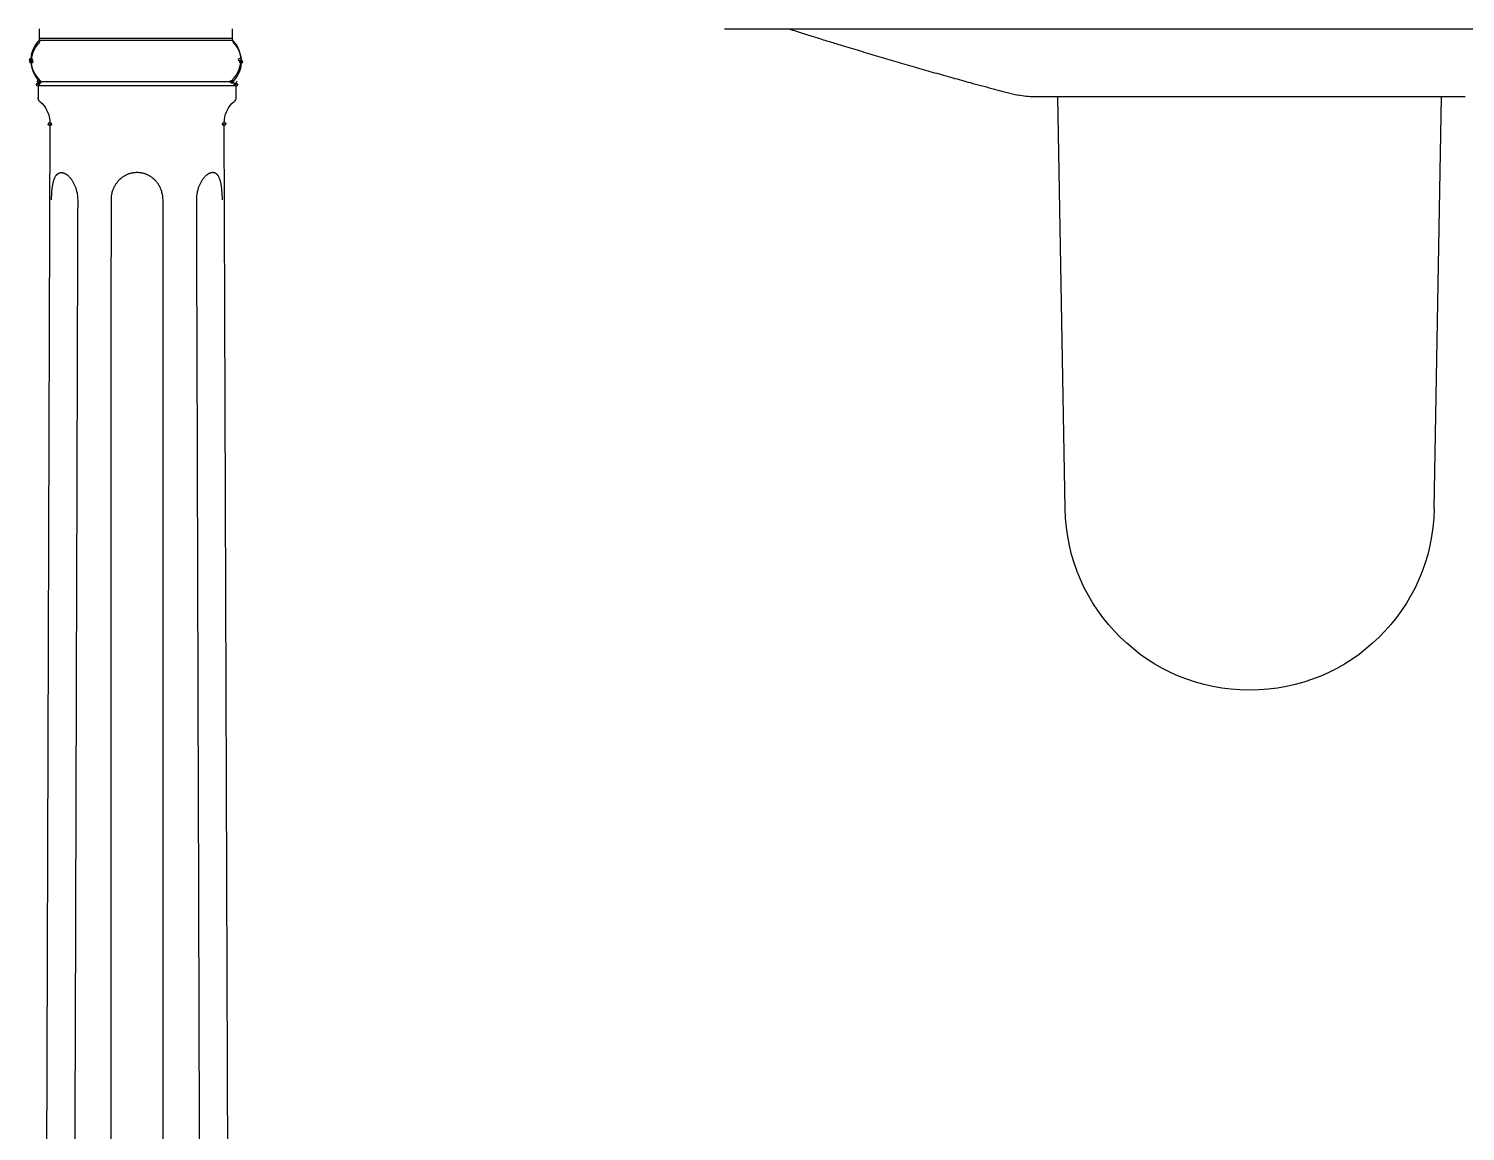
# Model space of a CAD drawing. Extents: x 0 to 177, y 0 to 306.
# Drawn here: x 20.4 to 118.7, y 167.4 to 242.9 of the extents above; entities that cross this region are included whole.
import ezdxf

# ---------------------------------------------------------------- set-up
doc = ezdxf.new("R2010")
doc.units = 0
doc.layers.add('LIVELLO_1', color=160, linetype='Continuous')

# ---------------------------------------------------------------- blocks, each defined once
blk = doc.blocks.new('AI9-BLK1')
at = {"layer": 'LIVELLO_1', "color": 7}
for p, q in [((-67.018, 90.004), (-67.018, 89.353)), ((-53.798, 90.004), (-53.798, 89.353)), ((-20.119, 90.004), (51.766, 90.004)), ((-67.008, 89.355), (-53.837, 89.355)), ((-66.967, 89.226), (-53.76, 89.226)), ((-67.086, 86.179), (-67.086, 85.229)), ((-67.029, 86.121), (-53.602, 86.121)), ((-67.008, 86.389), (-53.837, 86.389)), ((-53.543, 86.179), (-53.543, 85.229)), ((30.577, 85.34), (1.07, 85.34)), ((3.194, 57.141), (2.703, 85.34)), ((28.452, 57.141), (28.942, 85.34)), ((-66.278, 83.658), (-66.793, -69.516)), ((-53.834, -69.516), (-54.347, 83.658))]:
    blk.add_line(p, q, dxfattribs=at)
for centre, radius in [((-67.577, 87.875), 0.103), ((-67.01, 86.389), 0.103), ((-53.836, 86.389), 0.103), ((-53.546, 86.177), 0.108)]:
    blk.add_circle(centre, radius, dxfattribs=at)
for centre, major_axis, ratio in [((-67.538, 87.745), (-0.105, 0), 0.987753), ((-53.268, 87.875), (-0.002, -0.103), 0.98229), ((-53.187, 87.745), (-0.001, -0.103), 0.9866), ((-67.083, 86.177), (-0.003, -0.109), 0.974368), ((-66.276, 83.48), (0, -0.111), 0.952012), ((-54.353, 83.48), (0.004, -0.111), 0.962985)]:
    blk.add_ellipse(centre, major_axis=major_axis, ratio=ratio, dxfattribs=at)
for points, knots in [([(-15.719, 90.004), (-15.714, 90.004), (-15.709, 90.002), (-15.709, 90.002), (-15.693, 89.996), (-15.684, 89.994), (-15.673, 89.988), (-15.655, 89.986), (-15.639, 89.978), (-15.624, 89.975), (-15.603, 89.97), (-15.584, 89.959), (-15.567, 89.951), (-15.543, 89.946), (-15.522, 89.941), (-15.497, 89.933), (-15.476, 89.922), (-15.451, 89.917), (-15.427, 89.909), (-15.285, 89.867), (-15.15, 89.819), (-15.011, 89.776), (-14.868, 89.729), (-14.724, 89.684), (-14.586, 89.639), (-14.434, 89.591), (-14.288, 89.546), (-14.141, 89.498), (-13.989, 89.453), (-13.843, 89.406), (-13.691, 89.361), (-13.541, 89.313), (-13.395, 89.265), (-13.246, 89.22), (-13.1, 89.173), (-12.958, 89.13), (-12.815, 89.088), (-12.673, 89.043), (-12.536, 89.003), (-12.389, 88.958), (-12.254, 88.913), (-12.115, 88.876), (-11.979, 88.828), (-11.768, 88.77), (-11.561, 88.704), (-11.353, 88.643), (-11.149, 88.579), (-10.94, 88.518), (-10.732, 88.457), (-10.525, 88.394), (-10.316, 88.33), (-10.108, 88.267), (-9.902, 88.208), (-9.692, 88.145), (-9.484, 88.084), (-9.28, 88.023), (-9.071, 87.962), (-8.863, 87.899), (-8.654, 87.838), (-8.445, 87.777), (-8.239, 87.718), (-8.027, 87.655), (-7.821, 87.597), (-7.616, 87.536), (-7.404, 87.472), (-7.194, 87.414), (-6.985, 87.353), (-6.78, 87.295), (-6.573, 87.231), (-6.361, 87.175), (-6.156, 87.114), (-5.947, 87.056), (-5.738, 86.995), (-5.53, 86.937), (-5.323, 86.876), (-5.116, 86.82), (-4.909, 86.762), (-4.702, 86.704), (-4.498, 86.646), (-4.298, 86.593), (-4.097, 86.534), (-3.897, 86.481), (-3.693, 86.423), (-3.495, 86.37), (-3.291, 86.314), (-3.05, 86.248), (-2.803, 86.179), (-2.564, 86.113), (-2.315, 86.05), (-2.065, 85.983), (-1.821, 85.92), (-1.705, 85.888), (-1.591, 85.856), (-1.477, 85.827), (-1.36, 85.798), (-1.244, 85.766), (-1.127, 85.737), (-1.011, 85.705), (-0.894, 85.679), (-0.775, 85.644), (-0.649, 85.615), (-0.527, 85.586), (-0.403, 85.554), (-0.276, 85.523), (-0.147, 85.493), (-0.02, 85.462)], [0, 0, 0, 0, 1, 1, 1, 2, 2, 2, 3, 3, 3, 4, 4, 4, 5, 5, 5, 6, 6, 6, 7, 7, 7, 8, 8, 8, 9, 9, 9, 10, 10, 10, 11, 11, 11, 12, 12, 12, 13, 13, 13, 14, 14, 14, 15, 15, 15, 16, 16, 16, 17, 17, 17, 18, 18, 18, 19, 19, 19, 20, 20, 20, 21, 21, 21, 22, 22, 22, 23, 23, 23, 24, 24, 24, 25, 25, 25, 26, 26, 26, 27, 27, 27, 28, 28, 28, 29, 29, 29, 30, 30, 30, 31, 31, 31, 32, 32, 32, 33, 33, 33, 34, 34, 34, 35, 35, 35, 35]), ([(-66.866, 86.259), (-66.866, 86.312), (-66.913, 86.362), (-66.967, 86.362), (-67.026, 86.362), (-67.07, 86.312), (-67.07, 86.259)], [0, 0, 0, 0, 1, 1, 1, 2, 2, 2, 2]), ([(-53.654, 86.259), (-53.654, 86.312), (-53.698, 86.362), (-53.76, 86.362), (-53.814, 86.362), (-53.861, 86.312), (-53.861, 86.259)], [0, 0, 0, 0, 1, 1, 1, 2, 2, 2, 2]), ([(-66.154, 78.281), (-66.154, 78.281), (-66.154, 78.49), (-66.154, 78.49), (-66.154, 78.554), (-66.147, 78.614), (-66.147, 78.681), (-66.142, 78.726), (-66.142, 78.779), (-66.136, 78.824), (-66.134, 78.869), (-66.128, 78.919), (-66.128, 78.967), (-66.121, 78.999), (-66.121, 79.033), (-66.115, 79.065), (-66.11, 79.097), (-66.11, 79.131), (-66.102, 79.163), (-66.102, 79.189), (-66.097, 79.218), (-66.087, 79.253), (-66.082, 79.285), (-66.08, 79.319), (-66.074, 79.351), (-66.066, 79.38), (-66.061, 79.407), (-66.053, 79.441), (-66.048, 79.47), (-66.042, 79.499), (-66.033, 79.526), (-66.028, 79.552), (-66.017, 79.584), (-66.012, 79.61), (-66.001, 79.637), (-65.996, 79.661), (-65.988, 79.687), (-65.976, 79.708), (-65.968, 79.73), (-65.963, 79.756), (-65.952, 79.775), (-65.944, 79.801), (-65.931, 79.822), (-65.922, 79.841), (-65.914, 79.857), (-65.903, 79.875), (-65.895, 79.891), (-65.885, 79.912), (-65.868, 79.931), (-65.862, 79.947), (-65.849, 79.957), (-65.836, 79.971), (-65.828, 79.987), (-65.817, 80), (-65.803, 80.01), (-65.789, 80.024), (-65.782, 80.037), (-65.771, 80.05), (-65.758, 80.055), (-65.746, 80.069), (-65.732, 80.077), (-65.719, 80.087), (-65.709, 80.093), (-65.697, 80.101), (-65.686, 80.108), (-65.67, 80.114), (-65.657, 80.119), (-65.649, 80.124), (-65.634, 80.135), (-65.616, 80.138), (-65.603, 80.143), (-65.589, 80.148), (-65.575, 80.148), (-65.559, 80.151), (-65.548, 80.153), (-65.535, 80.153), (-65.521, 80.159), (-65.507, 80.159), (-65.491, 80.159), (-65.476, 80.159), (-65.461, 80.153), (-65.45, 80.153), (-65.434, 80.153), (-65.415, 80.151), (-65.401, 80.148), (-65.388, 80.143), (-65.37, 80.143), (-65.355, 80.135), (-65.339, 80.13), (-65.323, 80.124), (-65.31, 80.119), (-65.293, 80.114), (-65.277, 80.108), (-65.264, 80.101), (-65.244, 80.093), (-65.23, 80.085), (-65.22, 80.077), (-65.199, 80.066), (-65.182, 80.055), (-65.163, 80.045), (-65.147, 80.037), (-65.132, 80.024), (-65.114, 80.01), (-65.098, 80), (-65.08, 79.987), (-65.062, 79.971), (-65.047, 79.957), (-65.03, 79.947), (-65.013, 79.931), (-64.995, 79.912), (-64.976, 79.891), (-64.962, 79.875), (-64.941, 79.857), (-64.927, 79.841), (-64.907, 79.822), (-64.889, 79.801), (-64.868, 79.775), (-64.85, 79.756), (-64.835, 79.732), (-64.816, 79.708), (-64.803, 79.687), (-64.783, 79.661), (-64.764, 79.637), (-64.751, 79.61), (-64.729, 79.584), (-64.715, 79.552), (-64.697, 79.526), (-64.684, 79.499), (-64.664, 79.47), (-64.65, 79.441), (-64.635, 79.407), (-64.62, 79.38), (-64.604, 79.351), (-64.593, 79.319), (-64.58, 79.285), (-64.566, 79.253), (-64.552, 79.224), (-64.539, 79.189), (-64.529, 79.163), (-64.518, 79.131), (-64.503, 79.097), (-64.495, 79.065), (-64.488, 79.033), (-64.474, 78.999), (-64.469, 78.967), (-64.452, 78.919), (-64.444, 78.874), (-64.433, 78.824), (-64.42, 78.779), (-64.415, 78.728), (-64.407, 78.681), (-64.395, 78.614), (-64.387, 78.554), (-64.384, 78.49), (-64.382, 78.421), (-64.379, 78.355), (-64.374, 78.281)], [0, 0, 0, 0, 1, 1, 1, 2, 2, 2, 3, 3, 3, 4, 4, 4, 5, 5, 5, 6, 6, 6, 7, 7, 7, 8, 8, 8, 9, 9, 9, 10, 10, 10, 11, 11, 11, 12, 12, 12, 13, 13, 13, 14, 14, 14, 15, 15, 15, 16, 16, 16, 17, 17, 17, 18, 18, 18, 19, 19, 19, 20, 20, 20, 21, 21, 21, 22, 22, 22, 23, 23, 23, 24, 24, 24, 25, 25, 25, 26, 26, 26, 27, 27, 27, 28, 28, 28, 29, 29, 29, 30, 30, 30, 31, 31, 31, 32, 32, 32, 33, 33, 33, 34, 34, 34, 35, 35, 35, 36, 36, 36, 37, 37, 37, 38, 38, 38, 39, 39, 39, 40, 40, 40, 41, 41, 41, 42, 42, 42, 43, 43, 43, 44, 44, 44, 45, 45, 45, 46, 46, 46, 47, 47, 47, 48, 48, 48, 49, 49, 49, 50, 50, 50, 51, 51, 51, 52, 52, 52, 52]), ([(-58.534, 78.281), (-58.54, 78.347), (-58.54, 78.411), (-58.545, 78.479), (-58.553, 78.535), (-58.558, 78.599), (-58.571, 78.657), (-58.574, 78.699), (-58.591, 78.747), (-58.605, 78.795), (-58.615, 78.837), (-58.626, 78.877), (-58.643, 78.927), (-58.651, 78.956), (-58.664, 78.983), (-58.675, 79.017), (-58.688, 79.049), (-58.703, 79.075), (-58.716, 79.107), (-58.729, 79.142), (-58.74, 79.171), (-58.765, 79.2), (-58.773, 79.234), (-58.794, 79.261), (-58.814, 79.293), (-58.83, 79.319), (-58.848, 79.351), (-58.868, 79.38), (-58.887, 79.407), (-58.905, 79.433), (-58.928, 79.465), (-58.946, 79.489), (-58.97, 79.515), (-58.993, 79.542), (-59.014, 79.571), (-59.039, 79.595), (-59.06, 79.621), (-59.084, 79.645), (-59.104, 79.664), (-59.13, 79.693), (-59.158, 79.708), (-59.179, 79.732), (-59.204, 79.756), (-59.231, 79.775), (-59.259, 79.796), (-59.283, 79.817), (-59.309, 79.83), (-59.334, 79.854), (-59.361, 79.87), (-59.389, 79.883), (-59.41, 79.902), (-59.438, 79.92), (-59.464, 79.931), (-59.495, 79.947), (-59.521, 79.963), (-59.544, 79.973), (-59.57, 79.987), (-59.594, 80), (-59.619, 80.01), (-59.643, 80.024), (-59.671, 80.034), (-59.697, 80.045), (-59.725, 80.053), (-59.746, 80.061), (-59.771, 80.069), (-59.795, 80.077), (-59.822, 80.085), (-59.855, 80.093), (-59.891, 80.101), (-59.92, 80.108), (-59.958, 80.119), (-59.994, 80.124), (-60.026, 80.135), (-60.072, 80.143), (-60.118, 80.148), (-60.167, 80.151), (-60.215, 80.153), (-60.264, 80.153), (-60.313, 80.159), (-60.365, 80.153), (-60.416, 80.153), (-60.463, 80.151), (-60.509, 80.148), (-60.552, 80.143), (-60.598, 80.135), (-60.634, 80.124), (-60.668, 80.119), (-60.706, 80.108), (-60.739, 80.101), (-60.771, 80.093), (-60.804, 80.085), (-60.831, 80.077), (-60.859, 80.069), (-60.88, 80.061), (-60.908, 80.053), (-60.929, 80.045), (-60.957, 80.034), (-60.981, 80.024), (-61.007, 80.01), (-61.03, 80), (-61.056, 79.987), (-61.087, 79.979), (-61.108, 79.963), (-61.138, 79.947), (-61.162, 79.931), (-61.187, 79.92), (-61.216, 79.902), (-61.239, 79.883), (-61.265, 79.87), (-61.293, 79.854), (-61.32, 79.83), (-61.343, 79.817), (-61.371, 79.796), (-61.398, 79.775), (-61.423, 79.756), (-61.447, 79.732), (-61.469, 79.708), (-61.496, 79.693), (-61.524, 79.666), (-61.539, 79.645), (-61.569, 79.621), (-61.588, 79.597), (-61.615, 79.571), (-61.635, 79.542), (-61.656, 79.523), (-61.68, 79.497), (-61.7, 79.465), (-61.718, 79.433), (-61.737, 79.407), (-61.759, 79.38), (-61.781, 79.351), (-61.799, 79.324), (-61.816, 79.293), (-61.832, 79.266), (-61.851, 79.234), (-61.865, 79.2), (-61.884, 79.171), (-61.897, 79.142), (-61.91, 79.107), (-61.927, 79.081), (-61.935, 79.049), (-61.949, 79.017), (-61.962, 78.988), (-61.979, 78.959), (-61.985, 78.927), (-62, 78.877), (-62.016, 78.837), (-62.028, 78.797), (-62.036, 78.75), (-62.049, 78.707), (-62.057, 78.657), (-62.068, 78.599), (-62.076, 78.535), (-62.081, 78.479), (-62.09, 78.411), (-62.09, 78.347), (-62.093, 78.281)], [0, 0, 0, 0, 1, 1, 1, 2, 2, 2, 3, 3, 3, 4, 4, 4, 5, 5, 5, 6, 6, 6, 7, 7, 7, 8, 8, 8, 9, 9, 9, 10, 10, 10, 11, 11, 11, 12, 12, 12, 13, 13, 13, 14, 14, 14, 15, 15, 15, 16, 16, 16, 17, 17, 17, 18, 18, 18, 19, 19, 19, 20, 20, 20, 21, 21, 21, 22, 22, 22, 23, 23, 23, 24, 24, 24, 25, 25, 25, 26, 26, 26, 27, 27, 27, 28, 28, 28, 29, 29, 29, 30, 30, 30, 31, 31, 31, 32, 32, 32, 33, 33, 33, 34, 34, 34, 35, 35, 35, 36, 36, 36, 37, 37, 37, 38, 38, 38, 39, 39, 39, 40, 40, 40, 41, 41, 41, 42, 42, 42, 43, 43, 43, 44, 44, 44, 45, 45, 45, 46, 46, 46, 47, 47, 47, 48, 48, 48, 49, 49, 49, 50, 50, 50, 51, 51, 51, 52, 52, 52, 52]), ([(-54.474, 78.281), (-54.474, 78.281), (-54.474, 78.49), (-54.474, 78.49), (-54.476, 78.554), (-54.482, 78.614), (-54.484, 78.681), (-54.487, 78.726), (-54.487, 78.779), (-54.492, 78.824), (-54.498, 78.869), (-54.5, 78.919), (-54.503, 78.967), (-54.506, 78.999), (-54.508, 79.033), (-54.515, 79.065), (-54.518, 79.097), (-54.52, 79.131), (-54.526, 79.163), (-54.531, 79.189), (-54.533, 79.218), (-54.539, 79.253), (-54.547, 79.285), (-54.549, 79.319), (-54.555, 79.351), (-54.557, 79.38), (-54.565, 79.407), (-54.572, 79.441), (-54.58, 79.47), (-54.585, 79.499), (-54.596, 79.526), (-54.601, 79.552), (-54.606, 79.581), (-54.62, 79.605), (-54.622, 79.637), (-54.634, 79.661), (-54.642, 79.687), (-54.65, 79.708), (-54.655, 79.73), (-54.668, 79.756), (-54.676, 79.775), (-54.688, 79.801), (-54.699, 79.822), (-54.704, 79.841), (-54.718, 79.857), (-54.723, 79.875), (-54.736, 79.891), (-54.748, 79.912), (-54.756, 79.931), (-54.769, 79.947), (-54.777, 79.957), (-54.788, 79.971), (-54.8, 79.987), (-54.81, 80), (-54.821, 80.01), (-54.834, 80.024), (-54.845, 80.037), (-54.854, 80.05), (-54.867, 80.055), (-54.883, 80.069), (-54.896, 80.077), (-54.911, 80.087), (-54.919, 80.093), (-54.935, 80.101), (-54.945, 80.108), (-54.959, 80.114), (-54.97, 80.119), (-54.984, 80.124), (-54.997, 80.135), (-55.01, 80.138), (-55.027, 80.143), (-55.041, 80.148), (-55.051, 80.148), (-55.065, 80.151), (-55.079, 80.153), (-55.092, 80.153), (-55.108, 80.159), (-55.122, 80.159), (-55.141, 80.159), (-55.152, 80.159), (-55.165, 80.153), (-55.181, 80.153), (-55.198, 80.153), (-55.211, 80.151), (-55.225, 80.148), (-55.241, 80.143), (-55.258, 80.143), (-55.271, 80.135), (-55.287, 80.13), (-55.307, 80.124), (-55.315, 80.119), (-55.336, 80.114), (-55.349, 80.108), (-55.364, 80.101), (-55.382, 80.093), (-55.396, 80.085), (-55.411, 80.077), (-55.429, 80.069), (-55.447, 80.055), (-55.461, 80.045), (-55.48, 80.037), (-55.494, 80.024), (-55.509, 80.01), (-55.525, 80), (-55.548, 79.987), (-55.561, 79.971), (-55.58, 79.957), (-55.597, 79.947), (-55.613, 79.931), (-55.634, 79.912), (-55.654, 79.891), (-55.667, 79.875), (-55.686, 79.857), (-55.705, 79.841), (-55.719, 79.822), (-55.737, 79.801), (-55.757, 79.775), (-55.773, 79.756), (-55.789, 79.732), (-55.807, 79.708), (-55.822, 79.687), (-55.843, 79.664), (-55.864, 79.637), (-55.882, 79.61), (-55.898, 79.587), (-55.908, 79.557), (-55.931, 79.528), (-55.947, 79.499), (-55.962, 79.473), (-55.973, 79.441), (-55.99, 79.414), (-56.006, 79.383), (-56.019, 79.351), (-56.035, 79.319), (-56.05, 79.287), (-56.063, 79.255), (-56.074, 79.226), (-56.087, 79.195), (-56.101, 79.163), (-56.115, 79.131), (-56.12, 79.097), (-56.133, 79.065), (-56.139, 79.033), (-56.153, 78.999), (-56.161, 78.967), (-56.172, 78.919), (-56.185, 78.874), (-56.193, 78.829), (-56.203, 78.779), (-56.213, 78.728), (-56.221, 78.681), (-56.231, 78.614), (-56.239, 78.554), (-56.247, 78.49), (-56.247, 78.421), (-56.247, 78.355), (-56.253, 78.281)], [0, 0, 0, 0, 1, 1, 1, 2, 2, 2, 3, 3, 3, 4, 4, 4, 5, 5, 5, 6, 6, 6, 7, 7, 7, 8, 8, 8, 9, 9, 9, 10, 10, 10, 11, 11, 11, 12, 12, 12, 13, 13, 13, 14, 14, 14, 15, 15, 15, 16, 16, 16, 17, 17, 17, 18, 18, 18, 19, 19, 19, 20, 20, 20, 21, 21, 21, 22, 22, 22, 23, 23, 23, 24, 24, 24, 25, 25, 25, 26, 26, 26, 27, 27, 27, 28, 28, 28, 29, 29, 29, 30, 30, 30, 31, 31, 31, 32, 32, 32, 33, 33, 33, 34, 34, 34, 35, 35, 35, 36, 36, 36, 37, 37, 37, 38, 38, 38, 39, 39, 39, 40, 40, 40, 41, 41, 41, 42, 42, 42, 43, 43, 43, 44, 44, 44, 45, 45, 45, 46, 46, 46, 47, 47, 47, 48, 48, 48, 49, 49, 49, 50, 50, 50, 51, 51, 51, 52, 52, 52, 52]), ([(-64.374, 78.281), (-64.447, 54.505), (-64.518, 30.727), (-64.593, 6.952), (-64.664, -16.818), (-64.734, -40.596), (-64.808, -64.375)], [0, 0, 0, 0, 1, 1, 1, 2, 2, 2, 2]), ([(-62.093, 78.281), (-62.096, 54.505), (-62.096, 30.727), (-62.096, 6.952), (-62.098, -16.818), (-62.098, -40.596), (-62.101, -64.375)], [0, 0, 0, 0, 1, 1, 1, 2, 2, 2, 2]), ([(-58.526, -64.375), (-58.532, -40.596), (-58.532, -16.818), (-58.532, 6.952), (-58.532, 30.727), (-58.534, 54.505), (-58.534, 78.281)], [0, 0, 0, 0, 1, 1, 1, 2, 2, 2, 2]), ([(-56.253, 78.281), (-56.18, 54.505), (-56.107, 30.727), (-56.035, 6.952), (-55.965, -16.818), (-55.892, -40.596), (-55.822, -64.375)], [0, 0, 0, 0, 1, 1, 1, 2, 2, 2, 2])]:
    blk.add_open_spline(points, degree=3, knots=knots, dxfattribs=at)
for points in [[(-67.081, 86.614), (-67.723, 87.329), (-67.723, 88.412), (-67.081, 89.133)], [(-67.057, 86.484), (-67.696, 87.199), (-67.696, 88.283), (-67.057, 89.003)], [(-66.993, 89.358), (-66.993, 89.276), (-67.021, 89.194), (-67.081, 89.133)], [(-66.967, 89.226), (-66.967, 89.143), (-66.996, 89.064), (-67.057, 89.003)], [(-53.7, 89.133), (-53.755, 89.194), (-53.788, 89.276), (-53.788, 89.358)], [(-53.671, 89.003), (-53.726, 89.064), (-53.76, 89.143), (-53.76, 89.226)], [(-53.7, 89.133), (-53.053, 88.412), (-53.053, 87.329), (-53.7, 86.614)], [(-53.671, 89.003), (-53.022, 88.283), (-53.022, 87.199), (-53.671, 86.484)], [(-67.081, 86.614), (-67.021, 86.553), (-66.993, 86.473), (-66.993, 86.389)], [(-53.788, 86.389), (-53.788, 86.473), (-53.755, 86.553), (-53.7, 86.614)], [(-67.171, 86.412), (-67.114, 86.346), (-67.086, 86.259), (-67.086, 86.171)], [(-67.057, 86.484), (-66.996, 86.423), (-66.967, 86.338), (-66.967, 86.259)], [(-53.76, 86.259), (-53.76, 86.338), (-53.726, 86.423), (-53.671, 86.484)], [(-53.543, 86.171), (-53.543, 86.259), (-53.514, 86.346), (-53.457, 86.412)], [(-66.956, 85.022), (-67.037, 85.088), (-67.086, 85.192), (-67.086, 85.297)], [(-66.956, 85.022), (-66.527, 84.659), (-66.276, 84.116), (-66.276, 83.541)], [(-54.349, 83.541), (-54.349, 84.116), (-54.102, 84.659), (-53.674, 85.022)], [(-53.543, 85.297), (-53.543, 85.192), (-53.589, 85.088), (-53.674, 85.022)], [(1.07, 85.34), (0.704, 85.34), (0.337, 85.379), (-0.02, 85.462)], [(15.822, 44.726), (8.933, 44.726), (3.319, 50.251), (3.194, 57.141)], [(28.452, 57.141), (28.33, 50.251), (22.712, 44.726), (15.822, 44.726)]]:
    blk.add_open_spline(points, degree=3, dxfattribs=at)

msp = doc.modelspace()

# ---------------------------------------------------------------- block references
at = {"layer": 'LIVELLO_1', "color": 7}
msp.add_blockref('AI9-BLK1', (88.161027, 152.894888), dxfattribs=at)

doc.saveas('drawing.dxf')
